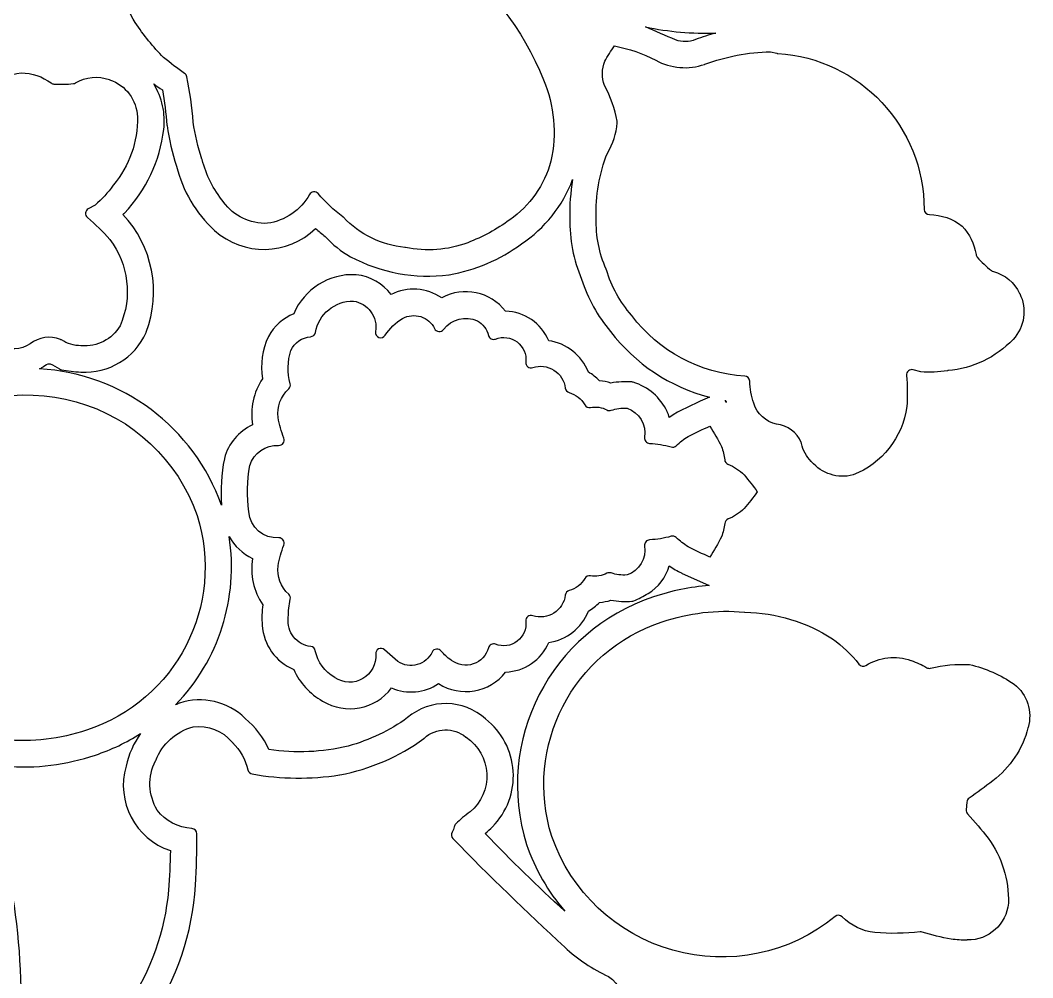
# Model space of a CAD drawing. Header units: millimetres. Extents: x -1956 to 3160, y -604 to 586.
# Drawn here: x 2961.9 to 3153.6, y -500.8 to -319.4 of the extents above; entities that cross this region are included whole.
import ezdxf

# ---------------------------------------------------------------- set-up
doc = ezdxf.new("R2010")
doc.units = ezdxf.units.MM
doc.header["$MEASUREMENT"] = 0
doc.layers.add('layer 2', color=7, linetype='Continuous')

msp = doc.modelspace()

# ---------------------------------------------------------------- linework, layer by layer
at = {"layer": 'layer 2', "color": 18, "lineweight": 30}
for points, knots in [([(3046.5769, -361.5904), (3049.4048, -360.5027), (3052.0779, -359.0508), (3054.5295, -357.2705), (3054.5336, -357.2676), (3054.5376, -357.2647), (3054.5417, -357.2618), (3058.3537, -354.5795), (3061.1109, -350.6557), (3062.3407, -346.1598), (3063.472, -340.996), (3062.9911, -335.6123), (3060.9607, -330.7315), (3060.9607, -330.7315), (3060.9595, -330.7285), (3060.9595, -330.7285), (3060.9595, -330.7285), (3060.9582, -330.7255), (3060.9582, -330.7255), (3057.0241, -321.0939), (3050.5526, -312.7147), (3042.2262, -306.4764), (3038.6514, -303.8672), (3034.8584, -301.5723), (3030.8884, -299.6165), (3030.5149, -299.4326), (3030.2945, -299.036), (3030.3351, -298.6217), (3030.4757, -297.1884), (3030.1437, -295.7493), (3029.3889, -294.5227), (3027.7061, -292.2127), (3025.6967, -290.1603), (3023.4227, -288.4291), (3023.3902, -288.4044), (3023.3592, -288.3776), (3023.3299, -288.3491), (3021.6487, -286.708), (3019.4832, -285.6549), (3017.1541, -285.3467), (3015.1527, -285.4161), (3013.1913, -285.9205), (3011.4048, -286.8253), (3005.827, -289.71), (3000.5945, -293.2155), (2995.8051, -297.2768), (2995.7859, -297.2931), (2995.7661, -297.3087), (2995.7457, -297.3235), (2991.339, -300.521), (2987.3656, -304.2744), (2983.9227, -308.4921), (2981.3998, -311.8395), (2981.2764, -316.4141), (2983.6206, -319.8889), (2983.6228, -319.8923), (2983.6251, -319.8956), (2983.6273, -319.899), (2985.1911, -322.2803), (2986.9939, -324.4951), (2989.0083, -326.5095), (2990.2872, -327.5697), (2991.6135, -328.571), (2992.9834, -329.5106), (2993.1984, -329.6581), (2993.3474, -329.8839), (2993.3984, -330.1396), (2993.966, -332.9834), (2994.3708, -335.8576), (2994.611, -338.7476), (2994.9608, -341.1319), (2995.5146, -343.4813), (2996.2664, -345.7709), (2996.273, -345.7909), (2996.279, -345.8112), (2996.2843, -345.8316), (2997.0448, -348.7618), (2998.4234, -351.4941), (3000.3286, -353.8466), (3000.3402, -353.8609), (3000.3514, -353.8756), (3000.3622, -353.8906), (3002.2773, -356.5421), (3005.3932, -358.0538), (3008.661, -357.9137), (3012.0238, -357.4421), (3014.9697, -355.4253), (3016.6234, -352.4595), (3016.7815, -352.1752), (3017.0681, -351.9856), (3017.3917, -351.9515), (3017.7152, -351.9173), (3018.0368, -352.0447), (3018.2508, -352.2898), (3019.6581, -353.9053), (3021.2256, -355.3734), (3022.9299, -356.6717), (3022.9722, -356.7039), (3023.0118, -356.7394), (3023.0484, -356.7779), (3026.1255, -360.0117), (3030.2576, -362.0337), (3034.6994, -362.4771), (3034.7346, -362.4806), (3034.7696, -362.4859), (3034.8042, -362.4932), (3038.7355, -363.3131), (3042.8167, -363.0005), (3046.5769, -361.5904)], [0, 0, 0, 0, 0.02777778, 0.02777778, 0.02777778, 0.05555556, 0.05555556, 0.05555556, 0.08333333, 0.08333333, 0.08333333, 0.11111111, 0.11111111, 0.11111111, 0.13888889, 0.13888889, 0.13888889, 0.16666667, 0.16666667, 0.16666667, 0.19444444, 0.19444444, 0.19444444, 0.22222222, 0.22222222, 0.22222222, 0.25, 0.25, 0.25, 0.27777778, 0.27777778, 0.27777778, 0.30555556, 0.30555556, 0.30555556, 0.33333333, 0.33333333, 0.33333333, 0.36111111, 0.36111111, 0.36111111, 0.38888889, 0.38888889, 0.38888889, 0.41666667, 0.41666667, 0.41666667, 0.44444444, 0.44444444, 0.44444444, 0.47222222, 0.47222222, 0.47222222, 0.5, 0.5, 0.5, 0.52777778, 0.52777778, 0.52777778, 0.55555556, 0.55555556, 0.55555556, 0.58333333, 0.58333333, 0.58333333, 0.61111111, 0.61111111, 0.61111111, 0.63888889, 0.63888889, 0.63888889, 0.66666667, 0.66666667, 0.66666667, 0.69444444, 0.69444444, 0.69444444, 0.72222222, 0.72222222, 0.72222222, 0.75, 0.75, 0.75, 0.77777778, 0.77777778, 0.77777778, 0.80555556, 0.80555556, 0.80555556, 0.83333333, 0.83333333, 0.83333333, 0.86111111, 0.86111111, 0.86111111, 0.88888889, 0.88888889, 0.88888889, 0.91666667, 0.91666667, 0.91666667, 0.94444444, 0.94444444, 0.94444444, 0.97222222, 0.97222222, 0.97222222, 1, 1, 1, 1]), ([(2914.0871, -331.045), (2914.0871, -331.045), (2913.0252, -331.7031), (2913.0252, -331.7031), (2910.0845, -334.7743), (2907.678, -338.3139), (2905.904, -342.1782), (2905.9012, -342.1843), (2905.8984, -342.1903), (2905.8955, -342.1963), (2904.4919, -345.1002), (2901.9226, -347.2755), (2898.8277, -348.1831), (2896.1679, -349.0076), (2893.6499, -350.2319), (2891.3588, -351.8147), (2891.5517, -352.9478), (2891.8008, -354.0705), (2892.105, -355.1789), (2892.751, -356.6127), (2893.8886, -357.7668), (2895.3132, -358.4328), (2897.6281, -359.1252), (2899.8205, -360.1773), (2901.809, -361.5499), (2901.8813, -361.5998), (2901.9467, -361.6591), (2902.0035, -361.7261), (2903.3209, -363.2791), (2904.2624, -365.116), (2904.7545, -367.0922), (2906.436, -370.9543), (2908.8937, -374.4277), (2911.9769, -377.2978), (2911.9936, -377.3134), (2912.0097, -377.3295), (2912.0253, -377.3461), (2914.2885, -379.762), (2917.0659, -381.6361), (2920.1535, -382.83), (2920.1914, -382.8447), (2920.2283, -382.8616), (2920.2642, -382.8808), (2923.185, -384.4418), (2926.4013, -385.3684), (2929.705, -385.5999), (2929.7281, -385.6015), (2929.7512, -385.6039), (2929.7742, -385.6072), (2938.178, -386.7866), (2946.6701, -384.2235), (2953.014, -378.5871), (2953.3972, -378.2463), (2953.9769, -378.2516), (2954.3547, -378.5984), (2955.4021, -379.5608), (2956.5779, -380.3728), (2957.8489, -381.0114), (2957.8542, -381.014), (2957.8595, -381.0168), (2957.8648, -381.0196), (2959.7239, -381.9953), (2961.9624, -381.8954), (2963.7258, -380.7558), (2965.356, -379.4754), (2967.5448, -379.1554), (2969.4742, -379.9134), (2969.5395, -379.939), (2969.6018, -379.9715), (2969.6603, -380.0102), (2970.7524, -380.7328), (2972.0352, -381.1117), (2973.3446, -381.0977), (2973.3768, -381.0974), (2973.409, -381.0986), (2973.4411, -381.1013), (2976.4051, -381.356), (2979.2503, -379.8905), (2980.7608, -377.3276), (2983.1207, -371.9223), (2982.3726, -365.6685), (2978.7988, -360.9766), (2977.5127, -359.4743), (2976.1007, -358.085), (2974.578, -356.8232), (2974.3225, -356.6121), (2974.1883, -356.2881), (2974.2198, -355.9582), (2974.2512, -355.6283), (2974.4466, -355.3342), (2974.7374, -355.1752), (2974.7374, -355.1752), (2976.0215, -354.4752), (2976.0215, -354.4752), (2977.3083, -353.3633), (2978.4575, -352.102), (2979.4451, -350.7174), (2979.4606, -350.6957), (2979.477, -350.6746), (2979.4942, -350.6541), (2982.5262, -347.0515), (2984.1419, -342.471), (2984.0389, -337.7634), (2983.925, -334.5404), (2981.8244, -331.7293), (2978.7643, -330.7114), (2978.7561, -330.7087), (2978.748, -330.7059), (2978.74, -330.703), (2976.6137, -329.9342), (2974.2567, -330.1571), (2972.3132, -331.3124), (2972.1909, -331.385), (2972.0544, -331.4308), (2971.913, -331.4465), (2970.6928, -331.5825), (2969.4627, -331.6102), (2968.2375, -331.5293), (2968.0448, -331.5166), (2967.8597, -331.4483), (2967.7049, -331.3327), (2966.0655, -330.1082), (2964.0825, -329.4327), (2962.0364, -329.4027), (2959.8032, -329.6592), (2957.7214, -330.6557), (2956.1217, -332.2351), (2955.7312, -332.6211), (2955.1015, -332.6188), (2954.7126, -332.231), (2943.6505, -321.1981), (2925.9487, -320.6237), (2914.2207, -330.946), (2914.179, -330.9827), (2914.1343, -331.0158), (2914.0871, -331.045)], [0, 0, 0, 0, 0.02222222, 0.02222222, 0.02222222, 0.04444444, 0.04444444, 0.04444444, 0.06666667, 0.06666667, 0.06666667, 0.08888889, 0.08888889, 0.08888889, 0.11111111, 0.11111111, 0.11111111, 0.13333333, 0.13333333, 0.13333333, 0.15555556, 0.15555556, 0.15555556, 0.17777778, 0.17777778, 0.17777778, 0.2, 0.2, 0.2, 0.22222222, 0.22222222, 0.22222222, 0.24444444, 0.24444444, 0.24444444, 0.26666667, 0.26666667, 0.26666667, 0.28888889, 0.28888889, 0.28888889, 0.31111111, 0.31111111, 0.31111111, 0.33333333, 0.33333333, 0.33333333, 0.35555556, 0.35555556, 0.35555556, 0.37777778, 0.37777778, 0.37777778, 0.4, 0.4, 0.4, 0.42222222, 0.42222222, 0.42222222, 0.44444444, 0.44444444, 0.44444444, 0.46666667, 0.46666667, 0.46666667, 0.48888889, 0.48888889, 0.48888889, 0.51111111, 0.51111111, 0.51111111, 0.53333333, 0.53333333, 0.53333333, 0.55555556, 0.55555556, 0.55555556, 0.57777778, 0.57777778, 0.57777778, 0.6, 0.6, 0.6, 0.62222222, 0.62222222, 0.62222222, 0.64444444, 0.64444444, 0.64444444, 0.66666667, 0.66666667, 0.66666667, 0.68888889, 0.68888889, 0.68888889, 0.71111111, 0.71111111, 0.71111111, 0.73333333, 0.73333333, 0.73333333, 0.75555556, 0.75555556, 0.75555556, 0.77777778, 0.77777778, 0.77777778, 0.8, 0.8, 0.8, 0.82222222, 0.82222222, 0.82222222, 0.84444444, 0.84444444, 0.84444444, 0.86666667, 0.86666667, 0.86666667, 0.88888889, 0.88888889, 0.88888889, 0.91111111, 0.91111111, 0.91111111, 0.93333333, 0.93333333, 0.93333333, 0.95555556, 0.95555556, 0.95555556, 0.97777778, 0.97777778, 0.97777778, 1, 1, 1, 1]), ([(3080.2652, -320.714), (3082.1506, -321.5616), (3084.0487, -322.3805), (3085.9589, -323.1706), (3087.1706, -323.6241), (3088.5079, -323.6047), (3089.7056, -323.1155), (3089.7161, -323.1113), (3089.7266, -323.1072), (3089.7372, -323.1032), (3090.9885, -322.6412), (3092.2604, -322.2368), (3093.5488, -321.8915), (3089.0905, -322.0192), (3084.6316, -321.6239), (3080.2652, -320.714)], [0, 0, 0, 0, 0.2, 0.2, 0.2, 0.4, 0.4, 0.4, 0.6, 0.6, 0.6, 0.8, 0.8, 0.8, 1, 1, 1, 1]), ([(3105.1278, -325.7077), (3105.1278, -325.7077), (3103.9116, -325.4221), (3103.9116, -325.4221), (3099.6606, -325.5143), (3095.456, -326.3156), (3091.4691, -327.7937), (3091.4629, -327.796), (3091.4566, -327.7982), (3091.4503, -327.8004), (3088.4045, -328.8613), (3085.0495, -328.5828), (3082.2193, -327.0361), (3079.7555, -325.7384), (3077.1093, -324.8235), (3074.3701, -324.3227), (3073.7053, -325.2603), (3073.0875, -326.2303), (3072.5189, -327.2292), (3071.9619, -328.6998), (3071.9502, -330.3204), (3072.4866, -331.7986), (3073.6339, -333.9251), (3074.4401, -336.2193), (3074.8756, -338.5959), (3074.8915, -338.6823), (3074.8958, -338.7705), (3074.8886, -338.858), (3074.722, -340.8877), (3074.0889, -342.8524), (3073.0395, -344.5977), (3071.4975, -348.5176), (3070.7794, -352.7115), (3070.93, -356.9212), (3070.9308, -356.944), (3070.9308, -356.9668), (3070.9301, -356.9895), (3070.8221, -360.2982), (3071.4608, -363.5873), (3072.7999, -366.6147), (3072.8163, -366.6519), (3072.8304, -366.69), (3072.8422, -366.7289), (3073.8038, -369.8981), (3075.4228, -372.8275), (3077.5952, -375.3273), (3077.6104, -375.3448), (3077.625, -375.3628), (3077.639, -375.3814), (3082.7474, -382.1577), (3090.5646, -386.3502), (3099.036, -386.8504), (3099.5479, -386.8804), (3099.9541, -387.2941), (3099.976, -387.8064), (3100.0361, -389.2276), (3100.2933, -390.6331), (3100.7405, -391.9834), (3100.7424, -391.9891), (3100.7442, -391.9948), (3100.746, -392.0005), (3101.3706, -394.0051), (3103.0241, -395.5172), (3105.0768, -395.9583), (3107.1349, -396.2057), (3108.9089, -397.5272), (3109.7373, -399.4274), (3109.7653, -399.4917), (3109.7864, -399.5587), (3109.8004, -399.6274), (3110.0616, -400.9106), (3110.7008, -402.0856), (3111.6366, -403.0016), (3111.6596, -403.0241), (3111.6815, -403.0478), (3111.7022, -403.0724), (3113.618, -405.3484), (3116.6661, -406.324), (3119.5465, -405.5798), (3125.0373, -403.4264), (3128.9304, -398.4753), (3129.7211, -392.6305), (3129.8739, -390.6589), (3129.8579, -388.678), (3129.6734, -386.7091), (3129.642, -386.3792), (3129.7762, -386.0552), (3130.0317, -385.8442), (3130.2873, -385.6331), (3130.6334, -385.5633), (3130.9514, -385.6565), (3130.9514, -385.6565), (3132.3544, -386.0695), (3132.3544, -386.0695), (3134.0505, -386.1932), (3135.7551, -386.1139), (3137.4324, -385.8332), (3137.4588, -385.8288), (3137.4853, -385.8255), (3137.5119, -385.8232), (3142.2033, -385.4197), (3146.5846, -383.3233), (3149.8406, -379.9216), (3152.039, -377.5621), (3152.5414, -374.089), (3151.0973, -371.2054), (3151.0935, -371.1978), (3151.0898, -371.1901), (3151.0861, -371.1823), (3150.1263, -369.1351), (3148.302, -367.6261), (3146.1108, -367.0687), (3145.9729, -367.0336), (3145.8441, -366.9695), (3145.733, -366.8807), (3144.774, -366.114), (3143.8846, -365.2637), (3143.0755, -364.3402), (3142.9482, -364.1949), (3142.8656, -364.0158), (3142.8379, -363.8246), (3142.5445, -361.7994), (3141.6199, -359.9196), (3140.1944, -358.4516), (3138.4339, -357.0539), (3136.2572, -356.2865), (3134.0093, -356.2721), (3133.4602, -356.2689), (3133.0165, -355.822), (3133.0157, -355.2729), (3132.9951, -339.6493), (3120.8842, -326.7261), (3105.2922, -325.7321), (3105.2369, -325.7285), (3105.1819, -325.7204), (3105.1278, -325.7077)], [0, 0, 0, 0, 0.02222222, 0.02222222, 0.02222222, 0.04444444, 0.04444444, 0.04444444, 0.06666667, 0.06666667, 0.06666667, 0.08888889, 0.08888889, 0.08888889, 0.11111111, 0.11111111, 0.11111111, 0.13333333, 0.13333333, 0.13333333, 0.15555556, 0.15555556, 0.15555556, 0.17777778, 0.17777778, 0.17777778, 0.2, 0.2, 0.2, 0.22222222, 0.22222222, 0.22222222, 0.24444444, 0.24444444, 0.24444444, 0.26666667, 0.26666667, 0.26666667, 0.28888889, 0.28888889, 0.28888889, 0.31111111, 0.31111111, 0.31111111, 0.33333333, 0.33333333, 0.33333333, 0.35555556, 0.35555556, 0.35555556, 0.37777778, 0.37777778, 0.37777778, 0.4, 0.4, 0.4, 0.42222222, 0.42222222, 0.42222222, 0.44444444, 0.44444444, 0.44444444, 0.46666667, 0.46666667, 0.46666667, 0.48888889, 0.48888889, 0.48888889, 0.51111111, 0.51111111, 0.51111111, 0.53333333, 0.53333333, 0.53333333, 0.55555556, 0.55555556, 0.55555556, 0.57777778, 0.57777778, 0.57777778, 0.6, 0.6, 0.6, 0.62222222, 0.62222222, 0.62222222, 0.64444444, 0.64444444, 0.64444444, 0.66666667, 0.66666667, 0.66666667, 0.68888889, 0.68888889, 0.68888889, 0.71111111, 0.71111111, 0.71111111, 0.73333333, 0.73333333, 0.73333333, 0.75555556, 0.75555556, 0.75555556, 0.77777778, 0.77777778, 0.77777778, 0.8, 0.8, 0.8, 0.82222222, 0.82222222, 0.82222222, 0.84444444, 0.84444444, 0.84444444, 0.86666667, 0.86666667, 0.86666667, 0.88888889, 0.88888889, 0.88888889, 0.91111111, 0.91111111, 0.91111111, 0.93333333, 0.93333333, 0.93333333, 0.95555556, 0.95555556, 0.95555556, 0.97777778, 0.97777778, 0.97777778, 1, 1, 1, 1]), ([(2987.1276, -331.4808), (2988.7329, -334.0598), (2989.4021, -337.1146), (2989.0233, -340.1287), (2988.3286, -346.0758), (2985.7163, -351.6385), (2981.5852, -355.9726), (2981.5646, -355.9942), (2981.5431, -356.0148), (2981.5207, -356.0345), (2981.4445, -356.1013), (2981.3708, -356.1708), (2981.2997, -356.2429), (2986.9052, -362.2264), (2988.6125, -370.8886), (2985.7063, -378.5553), (2985.6996, -378.5728), (2985.6925, -378.5902), (2985.6848, -378.6073), (2983.5362, -383.4371), (2978.6048, -386.4227), (2973.3287, -386.0957), (2972.0941, -386.0343), (2970.8652, -385.8852), (2969.6516, -385.6498), (2969.5178, -385.6238), (2969.3907, -385.5707), (2969.2781, -385.4939), (2968.7157, -385.1097), (2968.117, -384.7818), (2967.4906, -384.5146), (2967.0322, -384.5328), (2966.5957, -384.714), (2966.2594, -385.0259), (2966.2081, -385.0735), (2966.1519, -385.1156), (2966.0918, -385.1514), (2965.8981, -385.267), (2965.7008, -385.3764), (2965.5002, -385.4797), (2981.1359, -386.3785), (2994.7203, -396.5741), (2999.9718, -411.329), (2999.7485, -408.3755), (2999.9272, -405.4046), (3000.5026, -402.4991), (3000.5069, -402.4772), (3000.512, -402.4554), (3000.5178, -402.4338), (3001.2701, -399.6334), (3003.2184, -397.3043), (3005.841, -396.0672), (3005.3318, -393.0255), (3006.0118, -389.9024), (3007.7381, -387.3468), (3007.2734, -384.6389), (3007.6601, -381.8519), (3008.8437, -379.3724), (3008.851, -379.357), (3008.8588, -379.3418), (3008.8669, -379.3268), (3009.9149, -377.3925), (3011.6064, -375.8839), (3013.6471, -375.062), (3015.6068, -370.3511), (3020.3274, -367.3844), (3025.4225, -367.654), (3025.4417, -367.655), (3025.4609, -367.6566), (3025.4801, -367.6587), (3028.1002, -367.9502), (3030.4868, -369.3075), (3032.0781, -371.4093), (3035.1485, -369.8593), (3038.8218, -370.1014), (3041.6644, -372.0377), (3045.7628, -369.7728), (3050.9069, -370.8542), (3053.7547, -374.5713), (3057.3338, -374.6556), (3060.5306, -376.841), (3061.9128, -380.1436), (3065.3028, -380.6391), (3068.1709, -382.9127), (3069.4305, -386.0989), (3070.2078, -386.544), (3070.9181, -387.0974), (3071.5397, -387.7423), (3072.2735, -387.8031), (3072.998, -387.948), (3073.6988, -388.1741), (3075.0149, -387.943), (3076.3543, -387.8703), (3077.6877, -387.9576), (3077.7667, -387.9628), (3077.8449, -387.9774), (3077.9205, -388.001), (3080.7444, -388.883), (3083.074, -390.9044), (3084.347, -393.575), (3084.3535, -393.5887), (3084.3598, -393.6026), (3084.3657, -393.6167), (3084.5138, -393.9681), (3084.6404, -394.3282), (3084.7448, -394.695), (3084.7448, -394.695), (3085.4085, -394.2279), (3085.4085, -394.2279), (3085.438, -394.2071), (3085.4687, -394.188), (3085.5003, -394.1705), (3087.7226, -392.9422), (3090.0108, -391.8364), (3092.354, -390.8582), (3084.892, -388.9237), (3078.2966, -384.5263), (3073.6388, -378.3838), (3071.1694, -375.4926), (3069.304, -372.1344), (3068.1538, -368.5103), (3066.5904, -364.8564), (3065.8315, -360.9072), (3065.9287, -356.934), (3065.8541, -354.4912), (3066.0299, -352.0467), (3066.4533, -349.6397), (3064.5782, -354.6098), (3061.1853, -358.8664), (3056.7597, -361.8044), (3052.7049, -364.7873), (3048.0134, -366.7936), (3043.0557, -367.6658), (3043.0389, -367.6688), (3043.022, -367.6713), (3043.0051, -367.6734), (3036.6018, -368.4649), (3030.1065, -367.2701), (3024.4029, -364.254), (3024.393, -364.2488), (3024.3832, -364.2434), (3024.3735, -364.2378), (3022.5962, -363.2202), (3020.9865, -361.9334), (3019.6024, -360.4239), (3018.9747, -359.9405), (3018.3649, -359.4342), (3017.7742, -358.9062), (3012.4866, -364.0244), (3004.1326, -364.1809), (2998.6447, -359.2779), (2998.6399, -359.2736), (2998.6351, -359.2692), (2998.6304, -359.2648), (2995.1031, -355.9848), (2992.6048, -351.7474), (2991.4409, -347.0734), (2990.6232, -344.5706), (2990.0238, -342.0013), (2989.6494, -339.395), (2989.6467, -339.376), (2989.6445, -339.3569), (2989.6428, -339.3378), (2989.4514, -337.0907), (2989.1593, -334.8536), (2988.7674, -332.6327), (2988.2018, -332.2765), (2987.6545, -331.892), (2987.1276, -331.4808)], [0, 0, 0, 0, 0.01785714, 0.01785714, 0.01785714, 0.03571429, 0.03571429, 0.03571429, 0.05357143, 0.05357143, 0.05357143, 0.07142857, 0.07142857, 0.07142857, 0.08928571, 0.08928571, 0.08928571, 0.10714286, 0.10714286, 0.10714286, 0.125, 0.125, 0.125, 0.14285714, 0.14285714, 0.14285714, 0.16071429, 0.16071429, 0.16071429, 0.17857143, 0.17857143, 0.17857143, 0.19642857, 0.19642857, 0.19642857, 0.21428571, 0.21428571, 0.21428571, 0.23214286, 0.23214286, 0.23214286, 0.25, 0.25, 0.25, 0.26785714, 0.26785714, 0.26785714, 0.28571429, 0.28571429, 0.28571429, 0.30357143, 0.30357143, 0.30357143, 0.32142857, 0.32142857, 0.32142857, 0.33928571, 0.33928571, 0.33928571, 0.35714286, 0.35714286, 0.35714286, 0.375, 0.375, 0.375, 0.39285714, 0.39285714, 0.39285714, 0.41071429, 0.41071429, 0.41071429, 0.42857143, 0.42857143, 0.42857143, 0.44642857, 0.44642857, 0.44642857, 0.46428571, 0.46428571, 0.46428571, 0.48214286, 0.48214286, 0.48214286, 0.5, 0.5, 0.5, 0.51785714, 0.51785714, 0.51785714, 0.53571429, 0.53571429, 0.53571429, 0.55357143, 0.55357143, 0.55357143, 0.57142857, 0.57142857, 0.57142857, 0.58928571, 0.58928571, 0.58928571, 0.60714286, 0.60714286, 0.60714286, 0.625, 0.625, 0.625, 0.64285714, 0.64285714, 0.64285714, 0.66071429, 0.66071429, 0.66071429, 0.67857143, 0.67857143, 0.67857143, 0.69642857, 0.69642857, 0.69642857, 0.71428571, 0.71428571, 0.71428571, 0.73214286, 0.73214286, 0.73214286, 0.75, 0.75, 0.75, 0.76785714, 0.76785714, 0.76785714, 0.78571429, 0.78571429, 0.78571429, 0.80357143, 0.80357143, 0.80357143, 0.82142857, 0.82142857, 0.82142857, 0.83928571, 0.83928571, 0.83928571, 0.85714286, 0.85714286, 0.85714286, 0.875, 0.875, 0.875, 0.89285714, 0.89285714, 0.89285714, 0.91071429, 0.91071429, 0.91071429, 0.92857143, 0.92857143, 0.92857143, 0.94642857, 0.94642857, 0.94642857, 0.96428571, 0.96428571, 0.96428571, 0.98214286, 0.98214286, 0.98214286, 1, 1, 1, 1]), ([(3011.7756, -418.8661), (3011.2649, -420.1256), (3010.9008, -421.4393), (3010.6905, -422.782), (3010.4477, -424.7982), (3011.1911, -426.8063), (3012.6896, -428.177), (3012.9531, -428.418), (3013.068, -428.7818), (3012.9909, -429.1305), (3012.7432, -430.2514), (3012.6179, -431.3956), (3012.6174, -432.5435), (3012.6174, -432.5861), (3012.6146, -432.6286), (3012.6092, -432.6709), (3012.4444, -433.9548), (3012.8025, -435.2511), (3013.6028, -436.2685), (3014.4032, -437.2859), (3015.5725, -437.9384), (3016.8591, -438.0806), (3017.2897, -438.1284), (3017.6407, -438.4487), (3017.7281, -438.873), (3018.1692, -441.0163), (3019.5082, -442.8657), (3021.4074, -443.9525), (3021.4283, -443.9645), (3021.4487, -443.9772), (3021.4687, -443.9906), (3023.0466, -445.0458), (3025.0887, -445.1068), (3026.7268, -444.1476), (3028.3649, -443.1884), (3029.313, -441.4041), (3029.1649, -439.5117), (3029.1327, -439.1065), (3029.3493, -438.7222), (3029.7126, -438.5401), (3030.076, -438.3579), (3030.5193, -438.4192), (3030.8247, -438.6874), (3030.8247, -438.6874), (3033.3681, -440.938), (3033.3681, -440.938), (3034.4513, -441.6458), (3035.7877, -441.8507), (3037.0332, -441.5), (3038.2787, -441.1492), (3039.3086, -440.2837), (3039.8632, -439.1146), (3040.0111, -438.8023), (3040.3099, -438.5885), (3040.6533, -438.5495), (3040.9967, -438.5105), (3041.3379, -438.6543), (3041.5521, -438.9255), (3042.0835, -439.6006), (3042.7191, -440.1862), (3043.4354, -440.6605), (3043.4542, -440.673), (3043.4725, -440.686), (3043.4904, -440.6997), (3044.6761, -441.6029), (3046.2337, -441.8562), (3047.6445, -441.3752), (3049.0552, -440.8942), (3050.1304, -439.7542), (3050.5174, -438.3148), (3050.5913, -438.0403), (3050.7787, -437.8103), (3051.0326, -437.6824), (3051.2864, -437.5544), (3051.5842, -437.5413), (3051.8489, -437.6452), (3053.2227, -438.183), (3054.7774, -437.9661), (3055.9515, -437.0727), (3057.1256, -436.1793), (3057.7507, -434.7529), (3057.5986, -433.2854), (3057.5637, -432.9484), (3057.702, -432.6166), (3057.9661, -432.4042), (3058.2301, -432.1918), (3058.5866, -432.1287), (3058.9084, -432.2349), (3060.2503, -432.6789), (3061.7206, -432.497), (3062.9139, -431.7394), (3064.1071, -430.9819), (3064.8962, -429.7375), (3065.0653, -428.3342), (3065.1143, -427.9296), (3065.4047, -427.5951), (3065.7983, -427.4891), (3067.0601, -427.1496), (3068.1301, -426.3144), (3068.7651, -425.1724), (3068.9758, -424.7932), (3069.4076, -424.5934), (3069.8331, -424.6774), (3070.8936, -424.8872), (3071.9935, -424.7209), (3072.9444, -424.2067), (3073.1866, -424.0757), (3073.4723, -424.0504), (3073.7337, -424.1368), (3074.7044, -424.4575), (3075.7269, -424.5901), (3076.7472, -424.5276), (3079.0475, -423.7378), (3080.4547, -421.4207), (3080.0899, -419.0162), (3080.0474, -418.7368), (3080.1252, -418.4524), (3080.304, -418.2336), (3080.4829, -418.0148), (3080.7476, -417.8818), (3081.0298, -417.8678), (3082.41, -417.8004), (3083.7777, -417.5751), (3085.1065, -417.1962), (3085.4517, -417.0977), (3085.8234, -417.1922), (3086.08, -417.4431), (3086.7539, -418.1023), (3087.5033, -418.6792), (3088.313, -419.1619), (3089.6583, -419.8748), (3091.0334, -420.5299), (3092.4347, -421.1254), (3093.2314, -419.8817), (3093.9625, -418.5975), (3094.6254, -417.2777), (3094.9577, -416.4783), (3095.1644, -415.6325), (3095.2383, -414.7699), (3095.2709, -414.388), (3095.5194, -414.0582), (3095.8774, -413.9212), (3097.0202, -413.4841), (3098.0575, -412.8113), (3098.9224, -411.946), (3099.8133, -410.9325), (3100.6478, -409.8711), (3101.4224, -408.7663), (3100.6446, -407.6605), (3099.8098, -406.5962), (3098.9213, -405.5773), (3098.0565, -404.695), (3097.0162, -404.0046), (3095.8672, -403.5506), (3095.5143, -403.4113), (3095.2706, -403.0836), (3095.2383, -402.7055), (3095.1648, -401.8423), (3094.9581, -400.996), (3094.6254, -400.1962), (3093.9626, -398.8764), (3093.2314, -397.5921), (3092.4347, -396.3484), (3091.0334, -396.944), (3089.6583, -397.599), (3088.313, -398.3119), (3087.5033, -398.7946), (3086.7538, -399.3715), (3086.08, -400.0307), (3085.8235, -400.2818), (3085.4517, -400.3759), (3085.1065, -400.2776), (3083.7776, -399.8987), (3082.41, -399.6734), (3081.0298, -399.606), (3080.7475, -399.5925), (3080.4842, -399.46), (3080.305, -399.2414), (3080.1258, -399.0229), (3080.0478, -398.7371), (3080.0899, -398.4576), (3080.4526, -396.0528), (3079.0482, -393.734), (3076.7472, -392.9462), (3075.7269, -392.8837), (3074.7044, -393.0163), (3073.7337, -393.337), (3073.4723, -393.4234), (3073.1866, -393.3981), (3072.9444, -393.2672), (3071.9934, -392.753), (3070.8936, -392.5865), (3069.8331, -392.7964), (3069.4076, -392.8807), (3068.976, -392.6804), (3068.7651, -392.3015), (3068.1298, -391.1595), (3067.0602, -390.3239), (3065.7983, -389.9847), (3065.4047, -389.8789), (3065.1146, -389.5442), (3065.0653, -389.1396), (3064.8935, -387.7367), (3064.101, -386.4849), (3062.9064, -385.7296), (3061.7117, -384.9743), (3060.2495, -384.7924), (3058.9084, -385.2389), (3058.587, -385.3461), (3058.2331, -385.2831), (3057.9684, -385.0715), (3057.7038, -384.8599), (3057.5647, -384.5255), (3057.5986, -384.1884), (3057.7457, -382.7204), (3057.1172, -381.2818), (3055.9401, -380.3924), (3054.7629, -379.5031), (3053.2207, -379.2862), (3051.8488, -379.8288), (3051.5815, -379.9342), (3051.2818, -379.9195), (3051.0261, -379.7883), (3050.7704, -379.6572), (3050.5832, -379.4208), (3050.5128, -379.1422), (3050.2216, -377.9851), (3049.4729, -376.9968), (3048.4375, -376.4038), (3046.1781, -375.3683), (3043.5053, -376.0373), (3042.004, -378.0181), (3041.7948, -378.2948), (3041.457, -378.4432), (3041.1116, -378.4101), (3040.7662, -378.3769), (3040.4614, -378.1639), (3040.3087, -377.8524), (3039.7789, -376.7691), (3038.8267, -375.9516), (3037.6756, -375.5922), (3036.5246, -375.2327), (3035.2818, -375.3599), (3034.2297, -375.9492), (3032.9184, -376.7535), (3031.8015, -377.8374), (3030.9586, -379.1243), (3030.7063, -379.5219), (3030.2103, -379.6888), (3029.7689, -379.5246), (3029.3276, -379.3603), (3029.0661, -378.8809), (3029.1352, -378.4151), (3029.3504, -377.092), (3029.0293, -375.7377), (3028.2428, -374.6523), (3027.4563, -373.5668), (3026.2758, -372.8407), (3024.9515, -372.6331), (3021.4173, -372.5989), (3018.3718, -375.1048), (3017.732, -378.5808), (3017.6501, -379.0256), (3017.279, -379.36), (3016.8281, -379.3961), (3015.21, -379.5255), (3013.7883, -380.5158), (3013.1078, -381.9895), (3012.4547, -384.0345), (3012.4097, -386.2241), (3012.9788, -388.2941), (3013.0783, -388.656), (3012.9664, -389.0434), (3012.6896, -389.2969), (3011.1916, -390.668), (3010.447, -392.6757), (3010.6905, -394.6918), (3010.9009, -396.0345), (3011.2649, -397.3483), (3011.7756, -398.6077), (3011.9051, -398.9257), (3011.8623, -399.2879), (3011.6622, -399.5668), (3011.4621, -399.8458), (3011.1296, -400.0023), (3010.7869, -399.9816), (3008.2988, -399.8281), (3006.0356, -401.4091), (3005.3281, -403.7994), (3004.831, -406.6909), (3004.7612, -409.639), (3005.1214, -412.5507), (3005.123, -412.5637), (3005.1243, -412.5768), (3005.1254, -412.5898), (3005.3706, -415.4924), (3007.8813, -417.669), (3010.7888, -417.4921), (3011.1311, -417.471), (3011.4604, -417.6269), (3011.6609, -417.9051), (3011.8614, -418.1834), (3011.904, -418.548), (3011.7756, -418.8661)], [0, 0, 0, 0, 0.00990099, 0.00990099, 0.00990099, 0.01980198, 0.01980198, 0.01980198, 0.02970297, 0.02970297, 0.02970297, 0.03960396, 0.03960396, 0.03960396, 0.04950495, 0.04950495, 0.04950495, 0.05940594, 0.05940594, 0.05940594, 0.06930693, 0.06930693, 0.06930693, 0.07920792, 0.07920792, 0.07920792, 0.08910891, 0.08910891, 0.08910891, 0.0990099, 0.0990099, 0.0990099, 0.10891089, 0.10891089, 0.10891089, 0.11881188, 0.11881188, 0.11881188, 0.12871287, 0.12871287, 0.12871287, 0.13861386, 0.13861386, 0.13861386, 0.14851485, 0.14851485, 0.14851485, 0.15841584, 0.15841584, 0.15841584, 0.16831683, 0.16831683, 0.16831683, 0.17821782, 0.17821782, 0.17821782, 0.18811881, 0.18811881, 0.18811881, 0.1980198, 0.1980198, 0.1980198, 0.20792079, 0.20792079, 0.20792079, 0.21782178, 0.21782178, 0.21782178, 0.22772277, 0.22772277, 0.22772277, 0.23762376, 0.23762376, 0.23762376, 0.24752475, 0.24752475, 0.24752475, 0.25742574, 0.25742574, 0.25742574, 0.26732673, 0.26732673, 0.26732673, 0.27722772, 0.27722772, 0.27722772, 0.28712871, 0.28712871, 0.28712871, 0.2970297, 0.2970297, 0.2970297, 0.30693069, 0.30693069, 0.30693069, 0.31683168, 0.31683168, 0.31683168, 0.32673267, 0.32673267, 0.32673267, 0.33663366, 0.33663366, 0.33663366, 0.34653465, 0.34653465, 0.34653465, 0.35643564, 0.35643564, 0.35643564, 0.36633663, 0.36633663, 0.36633663, 0.37623762, 0.37623762, 0.37623762, 0.38613861, 0.38613861, 0.38613861, 0.3960396, 0.3960396, 0.3960396, 0.40594059, 0.40594059, 0.40594059, 0.41584158, 0.41584158, 0.41584158, 0.42574257, 0.42574257, 0.42574257, 0.43564356, 0.43564356, 0.43564356, 0.44554455, 0.44554455, 0.44554455, 0.45544554, 0.45544554, 0.45544554, 0.46534653, 0.46534653, 0.46534653, 0.47524752, 0.47524752, 0.47524752, 0.48514851, 0.48514851, 0.48514851, 0.4950495, 0.4950495, 0.4950495, 0.5049505, 0.5049505, 0.5049505, 0.51485149, 0.51485149, 0.51485149, 0.52475248, 0.52475248, 0.52475248, 0.53465347, 0.53465347, 0.53465347, 0.54455446, 0.54455446, 0.54455446, 0.55445545, 0.55445545, 0.55445545, 0.56435644, 0.56435644, 0.56435644, 0.57425743, 0.57425743, 0.57425743, 0.58415842, 0.58415842, 0.58415842, 0.59405941, 0.59405941, 0.59405941, 0.6039604, 0.6039604, 0.6039604, 0.61386139, 0.61386139, 0.61386139, 0.62376238, 0.62376238, 0.62376238, 0.63366337, 0.63366337, 0.63366337, 0.64356436, 0.64356436, 0.64356436, 0.65346535, 0.65346535, 0.65346535, 0.66336634, 0.66336634, 0.66336634, 0.67326733, 0.67326733, 0.67326733, 0.68316832, 0.68316832, 0.68316832, 0.69306931, 0.69306931, 0.69306931, 0.7029703, 0.7029703, 0.7029703, 0.71287129, 0.71287129, 0.71287129, 0.72277228, 0.72277228, 0.72277228, 0.73267327, 0.73267327, 0.73267327, 0.74257426, 0.74257426, 0.74257426, 0.75247525, 0.75247525, 0.75247525, 0.76237624, 0.76237624, 0.76237624, 0.77227723, 0.77227723, 0.77227723, 0.78217822, 0.78217822, 0.78217822, 0.79207921, 0.79207921, 0.79207921, 0.8019802, 0.8019802, 0.8019802, 0.81188119, 0.81188119, 0.81188119, 0.82178218, 0.82178218, 0.82178218, 0.83168317, 0.83168317, 0.83168317, 0.84158416, 0.84158416, 0.84158416, 0.85148515, 0.85148515, 0.85148515, 0.86138614, 0.86138614, 0.86138614, 0.87128713, 0.87128713, 0.87128713, 0.88118812, 0.88118812, 0.88118812, 0.89108911, 0.89108911, 0.89108911, 0.9009901, 0.9009901, 0.9009901, 0.91089109, 0.91089109, 0.91089109, 0.92079208, 0.92079208, 0.92079208, 0.93069307, 0.93069307, 0.93069307, 0.94059406, 0.94059406, 0.94059406, 0.95049505, 0.95049505, 0.95049505, 0.96039604, 0.96039604, 0.96039604, 0.97029703, 0.97029703, 0.97029703, 0.98019802, 0.98019802, 0.98019802, 0.99009901, 0.99009901, 0.99009901, 1, 1, 1, 1]), ([(2925.1888, -395.1533), (2923.3991, -394.5741), (2921.5705, -394.1239), (2919.7165, -393.8058), (2918.7256, -393.653), (2917.7223, -393.5978), (2916.7206, -393.6411), (2916.7005, -393.642), (2916.6804, -393.6423), (2916.6602, -393.6419), (2912.6373, -393.5752), (2909.246, -396.6173), (2908.8871, -400.6248), (2908.7754, -405.0454), (2910.1237, -409.377), (2912.726, -412.9521), (2913.9748, -414.5221), (2915.2743, -416.0509), (2916.6226, -417.5363), (2916.808, -417.7404), (2916.9008, -418.0123), (2916.8791, -418.2871), (2916.8791, -418.2871), (2916.7618, -419.7722), (2916.7618, -419.7722), (2916.738, -420.0739), (2916.5787, -420.3486), (2916.3289, -420.5193), (2914.8008, -421.5628), (2913.3065, -422.6545), (2911.8478, -423.7929), (2911.8432, -423.7965), (2911.8386, -423.8), (2911.8339, -423.8035), (2908.5308, -426.2902), (2906.1812, -429.8317), (2905.1757, -433.842), (2905.1723, -433.8554), (2905.1687, -433.8687), (2905.1648, -433.8819), (2904.2744, -436.901), (2905.3189, -440.1546), (2907.803, -442.0877), (2910.3538, -443.8504), (2913.2136, -445.1149), (2916.2341, -445.815), (2918.7144, -445.9492), (2921.2003, -445.7159), (2923.6123, -445.1225), (2923.8618, -445.0611), (2924.1255, -445.0981), (2924.3484, -445.2259), (2925.295, -445.7683), (2926.2915, -446.2185), (2927.3243, -446.5703), (2927.3282, -446.5716), (2927.3321, -446.573), (2927.3361, -446.5744), (2930.1732, -447.5802), (2933.311, -447.2461), (2935.8716, -445.6635), (2936.3036, -445.3962), (2936.8681, -445.4964), (2937.1827, -445.8954), (2938.6162, -447.715), (2940.2996, -449.322), (2942.1839, -450.6692), (2947.1297, -453.894), (2952.885, -455.6508), (2958.7887, -455.736), (2958.8146, -455.7363), (2958.8405, -455.7377), (2958.8664, -455.7401), (2964.1223, -456.2266), (2969.4199, -455.6058), (2974.4206, -453.9163), (2974.4239, -453.9152), (2974.4273, -453.9141), (2974.4306, -453.913), (2991.3764, -448.3756), (3000.7151, -430.2637), (2995.3508, -413.2623), (2991.6914, -402.7655), (2983.1362, -394.7175), (2972.4356, -391.7058), (2961.735, -388.6941), (2950.3061, -391.0426), (2941.7089, -398.0897), (2941.3159, -398.4114), (2940.7433, -398.3864), (2940.3789, -398.0325), (2938.6954, -396.3959), (2936.5299, -395.3469), (2934.202, -395.0414), (2931.3402, -394.8133), (2928.4636, -394.8648), (2925.6118, -395.1953), (2925.4694, -395.2118), (2925.3251, -395.1974), (2925.1888, -395.1533)], [0, 0, 0, 0, 0.03030303, 0.03030303, 0.03030303, 0.06060606, 0.06060606, 0.06060606, 0.09090909, 0.09090909, 0.09090909, 0.12121212, 0.12121212, 0.12121212, 0.15151515, 0.15151515, 0.15151515, 0.18181818, 0.18181818, 0.18181818, 0.21212121, 0.21212121, 0.21212121, 0.24242424, 0.24242424, 0.24242424, 0.27272727, 0.27272727, 0.27272727, 0.3030303, 0.3030303, 0.3030303, 0.33333333, 0.33333333, 0.33333333, 0.36363636, 0.36363636, 0.36363636, 0.39393939, 0.39393939, 0.39393939, 0.42424242, 0.42424242, 0.42424242, 0.45454545, 0.45454545, 0.45454545, 0.48484848, 0.48484848, 0.48484848, 0.51515152, 0.51515152, 0.51515152, 0.54545455, 0.54545455, 0.54545455, 0.57575758, 0.57575758, 0.57575758, 0.60606061, 0.60606061, 0.60606061, 0.63636364, 0.63636364, 0.63636364, 0.66666667, 0.66666667, 0.66666667, 0.6969697, 0.6969697, 0.6969697, 0.72727273, 0.72727273, 0.72727273, 0.75757576, 0.75757576, 0.75757576, 0.78787879, 0.78787879, 0.78787879, 0.81818182, 0.81818182, 0.81818182, 0.84848485, 0.84848485, 0.84848485, 0.87878788, 0.87878788, 0.87878788, 0.90909091, 0.90909091, 0.90909091, 0.93939394, 0.93939394, 0.93939394, 0.96969697, 0.96969697, 0.96969697, 1, 1, 1, 1]), ([(3095.3171, -391.4883), (3095.3171, -391.4883), (3095.5366, -391.8566), (3095.5366, -391.8566), (3095.5089, -391.7416), (3095.4817, -391.6264), (3095.4552, -391.5111), (3095.4091, -391.5036), (3095.3631, -391.496), (3095.3171, -391.4883)], [0, 0, 0, 0, 0.33333333, 0.33333333, 0.33333333, 0.66666667, 0.66666667, 0.66666667, 1, 1, 1, 1]), ([(3092.3025, -426.5287), (3092.3025, -426.5287), (3087.0829, -424.1501), (3087.0829, -424.1501), (3087.0829, -424.1501), (3087.081, -424.1492), (3087.081, -424.1492), (3087.081, -424.1492), (3087.0791, -424.1483), (3087.0791, -424.1483), (3086.2605, -423.7711), (3085.477, -423.3217), (3084.7382, -422.8056), (3084.1078, -424.989), (3082.6843, -426.8597), (3080.7487, -428.0504), (3080.7411, -428.0551), (3080.7334, -428.0597), (3080.7257, -428.0641), (3079.8513, -428.5702), (3078.9495, -429.0275), (3078.0245, -429.4339), (3077.9179, -429.4807), (3077.8039, -429.5086), (3077.6877, -429.5162), (3076.3543, -429.6035), (3075.0149, -429.5308), (3073.6988, -429.2997), (3072.998, -429.5258), (3072.2735, -429.6707), (3071.5397, -429.7315), (3070.9181, -430.3764), (3070.2078, -430.9298), (3069.4305, -431.3749), (3068.1723, -434.5616), (3065.3026, -436.8333), (3061.9128, -437.3303), (3060.532, -440.6345), (3057.332, -442.8175), (3053.7519, -442.9025), (3050.738, -446.8116), (3045.2289, -447.7656), (3041.0696, -445.1077), (3038.4362, -446.8803), (3035.0778, -447.1871), (3032.1656, -445.9239), (3029.1102, -449.991), (3023.4531, -451.06), (3019.1178, -448.3989), (3016.6712, -447.079), (3014.7437, -444.9668), (3013.6514, -442.4105), (3010.2146, -441.0075), (3007.8897, -437.7496), (3007.6754, -434.0436), (3007.5851, -432.7488), (3007.6133, -431.4482), (3007.7594, -430.1585), (3006.0158, -427.5959), (3005.3292, -424.4566), (3005.8422, -421.3999), (3003.9679, -420.5004), (3002.4167, -419.0427), (3001.4018, -417.2283), (3003.2208, -428.8544), (2999.4661, -440.6682), (2991.276, -449.1179), (2991.4988, -449.0168), (2991.7238, -448.9207), (2991.9508, -448.8296), (2991.9707, -448.8217), (2991.9907, -448.8143), (2992.011, -448.8077), (2996.3736, -447.3726), (3001.1764, -448.484), (3004.4689, -451.6857), (3006.3733, -453.3113), (3007.9016, -455.3327), (3008.9472, -457.6078), (3013.9429, -458.3385), (3019.0303, -458.1101), (3023.9404, -456.9341), (3027.9829, -455.8183), (3031.7947, -453.9962), (3035.2015, -451.5505), (3039.4788, -447.8995), (3045.8132, -448.0108), (3049.9684, -451.8003), (3053.0439, -454.2058), (3054.947, -457.8092), (3055.1999, -461.7054), (3055.4527, -465.6017), (3054.016, -469.4363), (3051.2773, -472.2191), (3050.8441, -472.6736), (3050.3885, -473.1064), (3049.9123, -473.5157), (3054.7708, -478.5824), (3059.7907, -483.4912), (3064.965, -488.235), (3061.7834, -484.511), (3059.3318, -480.2189), (3057.7398, -475.5868), (3057.737, -475.5787), (3057.7344, -475.5706), (3057.7318, -475.5625), (3051.5524, -456.004), (3062.2909, -435.0977), (3081.7705, -428.674), (3085.1757, -427.5153), (3088.7153, -426.7943), (3092.3025, -426.5287)], [0, 0, 0, 0, 0.02702703, 0.02702703, 0.02702703, 0.05405405, 0.05405405, 0.05405405, 0.08108108, 0.08108108, 0.08108108, 0.10810811, 0.10810811, 0.10810811, 0.13513514, 0.13513514, 0.13513514, 0.16216216, 0.16216216, 0.16216216, 0.18918919, 0.18918919, 0.18918919, 0.21621622, 0.21621622, 0.21621622, 0.24324324, 0.24324324, 0.24324324, 0.27027027, 0.27027027, 0.27027027, 0.2972973, 0.2972973, 0.2972973, 0.32432432, 0.32432432, 0.32432432, 0.35135135, 0.35135135, 0.35135135, 0.37837838, 0.37837838, 0.37837838, 0.40540541, 0.40540541, 0.40540541, 0.43243243, 0.43243243, 0.43243243, 0.45945946, 0.45945946, 0.45945946, 0.48648649, 0.48648649, 0.48648649, 0.51351351, 0.51351351, 0.51351351, 0.54054054, 0.54054054, 0.54054054, 0.56756757, 0.56756757, 0.56756757, 0.59459459, 0.59459459, 0.59459459, 0.62162162, 0.62162162, 0.62162162, 0.64864865, 0.64864865, 0.64864865, 0.67567568, 0.67567568, 0.67567568, 0.7027027, 0.7027027, 0.7027027, 0.72972973, 0.72972973, 0.72972973, 0.75675676, 0.75675676, 0.75675676, 0.78378378, 0.78378378, 0.78378378, 0.81081081, 0.81081081, 0.81081081, 0.83783784, 0.83783784, 0.83783784, 0.86486486, 0.86486486, 0.86486486, 0.89189189, 0.89189189, 0.89189189, 0.91891892, 0.91891892, 0.91891892, 0.94594595, 0.94594595, 0.94594595, 0.97297297, 0.97297297, 0.97297297, 1, 1, 1, 1]), ([(3132.6596, -492.1539), (3134.4493, -492.7331), (3136.2779, -493.1833), (3138.1319, -493.5014), (3139.1228, -493.6542), (3140.1261, -493.7094), (3141.1278, -493.6661), (3141.1479, -493.6652), (3141.168, -493.6649), (3141.1882, -493.6653), (3145.2111, -493.732), (3148.6024, -490.6899), (3148.9613, -486.6824), (3149.073, -482.2618), (3147.7247, -477.9302), (3145.1224, -474.3551), (3143.8736, -472.7851), (3142.5741, -471.2563), (3141.2258, -469.7709), (3141.0404, -469.5668), (3140.9476, -469.2949), (3140.9693, -469.0201), (3140.9693, -469.0201), (3141.0866, -467.535), (3141.0866, -467.535), (3141.1104, -467.2333), (3141.2697, -466.9586), (3141.5195, -466.7879), (3143.0476, -465.7444), (3144.5419, -464.6527), (3146.0006, -463.5143), (3146.0052, -463.5107), (3146.0098, -463.5072), (3146.0145, -463.5037), (3149.3176, -461.017), (3151.6672, -457.4755), (3152.6727, -453.4652), (3152.6761, -453.4518), (3152.6797, -453.4385), (3152.6836, -453.4253), (3153.574, -450.4062), (3152.5295, -447.1526), (3150.0454, -445.2195), (3147.4946, -443.4568), (3144.6348, -442.1923), (3141.6143, -441.4922), (3139.134, -441.358), (3136.6481, -441.5913), (3134.2361, -442.1847), (3133.9866, -442.2461), (3133.7229, -442.2091), (3133.5, -442.0813), (3132.5534, -441.5389), (3131.5569, -441.0887), (3130.5241, -440.7369), (3130.5202, -440.7356), (3130.5163, -440.7342), (3130.5123, -440.7328), (3127.6752, -439.727), (3124.5374, -440.0611), (3121.9768, -441.6437), (3121.5448, -441.911), (3120.9803, -441.8108), (3120.6657, -441.4118), (3119.2322, -439.5922), (3117.5488, -437.9852), (3115.6645, -436.638), (3110.7187, -433.4132), (3104.9634, -431.6564), (3099.0597, -431.5712), (3099.0338, -431.5709), (3099.0079, -431.5695), (3098.982, -431.5671), (3093.7261, -431.0806), (3088.4285, -431.7014), (3083.4278, -433.3909), (3083.4245, -433.392), (3083.4211, -433.3931), (3083.4178, -433.3942), (3066.472, -438.9316), (3057.1333, -457.0435), (3062.4976, -474.0449), (3066.157, -484.5417), (3074.7122, -492.5897), (3085.4128, -495.6014), (3096.1134, -498.6131), (3107.5423, -496.2646), (3116.1395, -489.2175), (3116.5325, -488.8958), (3117.1051, -488.9208), (3117.4695, -489.2747), (3119.153, -490.9113), (3121.3185, -491.9603), (3123.6464, -492.2658), (3126.5082, -492.4939), (3129.3848, -492.4424), (3132.2366, -492.1119), (3132.379, -492.0954), (3132.5233, -492.1098), (3132.6596, -492.1539)], [0, 0, 0, 0, 0.03030303, 0.03030303, 0.03030303, 0.06060606, 0.06060606, 0.06060606, 0.09090909, 0.09090909, 0.09090909, 0.12121212, 0.12121212, 0.12121212, 0.15151515, 0.15151515, 0.15151515, 0.18181818, 0.18181818, 0.18181818, 0.21212121, 0.21212121, 0.21212121, 0.24242424, 0.24242424, 0.24242424, 0.27272727, 0.27272727, 0.27272727, 0.3030303, 0.3030303, 0.3030303, 0.33333333, 0.33333333, 0.33333333, 0.36363636, 0.36363636, 0.36363636, 0.39393939, 0.39393939, 0.39393939, 0.42424242, 0.42424242, 0.42424242, 0.45454545, 0.45454545, 0.45454545, 0.48484848, 0.48484848, 0.48484848, 0.51515152, 0.51515152, 0.51515152, 0.54545455, 0.54545455, 0.54545455, 0.57575758, 0.57575758, 0.57575758, 0.60606061, 0.60606061, 0.60606061, 0.63636364, 0.63636364, 0.63636364, 0.66666667, 0.66666667, 0.66666667, 0.6969697, 0.6969697, 0.6969697, 0.72727273, 0.72727273, 0.72727273, 0.75757576, 0.75757576, 0.75757576, 0.78787879, 0.78787879, 0.78787879, 0.81818182, 0.81818182, 0.81818182, 0.84848485, 0.84848485, 0.84848485, 0.87878788, 0.87878788, 0.87878788, 0.90909091, 0.90909091, 0.90909091, 0.93939394, 0.93939394, 0.93939394, 0.96969697, 0.96969697, 0.96969697, 1, 1, 1, 1]), ([(2937.5724, -533.8516), (2939.3462, -534.5673), (2940.9657, -535.6192), (2942.3409, -536.9486), (2953.273, -535.684), (2964.1608, -534.0667), (2974.9884, -532.0991), (2976.1486, -527.9), (2979.8259, -524.8805), (2984.1699, -524.5526), (2985.2664, -524.4087), (2986.3767, -524.4009), (2987.4751, -524.5295), (2987.4872, -524.5309), (2987.4992, -524.5325), (2987.5112, -524.5344), (2989.6282, -524.8607), (2991.7302, -525.2785), (2993.811, -525.7865), (2994.1887, -525.8787), (2994.4788, -526.1819), (2994.5547, -526.5631), (2994.5547, -526.5631), (2995.5473, -531.5599), (2995.5473, -531.5599), (2998.5515, -533.7124), (3001.2921, -536.2118), (3003.7117, -539.0053), (3003.7255, -539.0213), (3003.7388, -539.0377), (3003.7515, -539.0544), (3004.5938, -540.1612), (3005.3584, -541.3252), (3006.0397, -542.5378), (3009.1658, -542.1815), (3012.3076, -543.0807), (3014.773, -545.0353), (3014.7966, -545.0541), (3014.8194, -545.0738), (3014.8412, -545.0946), (3016.7107, -546.8744), (3018.4412, -548.7951), (3020.0172, -550.8394), (3023.5907, -548.9777), (3027.7386, -548.5352), (3031.6251, -549.5989), (3030.2315, -548.3099), (3028.9492, -546.9051), (3027.7923, -545.4), (3027.7625, -545.3612), (3027.7355, -545.3201), (3027.7116, -545.2773), (3026.3976, -542.9191), (3024.7224, -540.7822), (3022.746, -538.9433), (3022.735, -538.933), (3022.7242, -538.9225), (3022.7136, -538.9118), (3016.3243, -532.4047), (3009.8291, -526.0027), (3003.2304, -519.708), (3000.2846, -522.2563), (2996.4399, -523.5222), (2992.5562, -523.2249), (2992.539, -523.2236), (2992.5218, -523.2218), (2992.5046, -523.2196), (2986.357, -522.4286), (2981.5659, -517.4917), (2980.9475, -511.3243), (2980.947, -511.3186), (2980.9465, -511.313), (2980.946, -511.3073), (2980.792, -509.4454), (2981.2434, -507.5825), (2982.2319, -505.9973), (2982.2379, -505.9875), (2982.2442, -505.9779), (2982.2506, -505.9684), (2986.61, -499.4853), (2989.2502, -492.0047), (2989.9238, -484.2213), (2990.1293, -481.7253), (2990.2468, -479.2229), (2990.2758, -476.7186), (2983.632, -474.5181), (2979.9302, -467.435), (2981.8988, -460.7188), (2982.3835, -458.495), (2983.3201, -456.3937), (2984.6497, -454.5464), (2981.9774, -456.2663), (2979.0966, -457.6398), (2976.0779, -458.6332), (2970.582, -460.5035), (2964.7584, -461.2253), (2958.9721, -460.7544), (2952.6545, -460.6669), (2946.4594, -458.9787), (2940.9701, -455.8503), (2940.9614, -455.8454), (2940.9528, -455.8403), (2940.9443, -455.8351), (2938.9069, -454.5914), (2937.0327, -453.0974), (2935.3661, -451.3886), (2931.3401, -452.6581), (2926.9701, -452.2589), (2923.2395, -450.2831), (2920.3327, -450.968), (2917.3165, -451.0594), (2914.3734, -450.5525), (2914.3453, -450.5476), (2914.3175, -450.5416), (2914.29, -450.5344), (2910.3873, -449.5129), (2906.7486, -447.6633), (2903.6228, -445.1132), (2903.593, -445.0889), (2903.5647, -445.063), (2903.538, -445.0355), (2901.9039, -443.3552), (2900.7546, -441.2629), (2900.2126, -438.9826), (2898.2952, -445.2537), (2894.7638, -450.9145), (2889.9758, -455.3953), (2891.8118, -453.9397), (2894.0608, -453.0989), (2896.4014, -452.9922), (2900.277, -452.5185), (2904.1707, -453.7207), (2907.1045, -456.297), (2910.0384, -458.8732), (2911.734, -462.6006), (2911.7652, -466.505), (2911.7802, -467.1327), (2911.7641, -467.7608), (2911.7168, -468.3869), (2921.1994, -468.5859), (2930.6854, -468.3725), (2940.1494, -467.7473), (2940.1551, -467.747), (2940.1608, -467.7466), (2940.1664, -467.7464), (2941.5736, -467.6774), (2942.9528, -467.3313), (2944.2257, -466.7274), (2944.2392, -466.721), (2944.2528, -466.7149), (2944.2666, -466.7091), (2947.171, -465.4873), (2950.4671, -465.598), (2953.284, -467.0099), (2953.316, -467.0259), (2953.3471, -467.0436), (2953.3771, -467.063), (2956.2162, -468.8903), (2958.1854, -471.8017), (2958.8266, -475.1166), (2959.6432, -478.5106), (2960.1967, -481.9631), (2960.482, -485.4422), (2961.8956, -494.6193), (2962.3881, -503.9165), (2961.9522, -513.1916), (2961.6736, -520.5352), (2959.8191, -527.7359), (2956.5168, -534.301), (2956.3685, -534.5959), (2956.0838, -534.7987), (2955.7566, -534.8427), (2952.82, -535.2372), (2949.8435, -535.2423), (2946.9055, -534.858), (2946.8569, -534.8517), (2946.8088, -534.8418), (2946.7617, -534.8283), (2944.165, -534.09), (2941.4694, -533.7635), (2938.7716, -533.8607), (2938.7566, -533.8613), (2938.7415, -533.8615), (2938.7265, -533.8614), (2938.3418, -533.8578), (2937.9571, -533.8546), (2937.5724, -533.8516)], [0, 0, 0, 0, 0.01612903, 0.01612903, 0.01612903, 0.03225806, 0.03225806, 0.03225806, 0.0483871, 0.0483871, 0.0483871, 0.06451613, 0.06451613, 0.06451613, 0.08064516, 0.08064516, 0.08064516, 0.09677419, 0.09677419, 0.09677419, 0.11290323, 0.11290323, 0.11290323, 0.12903226, 0.12903226, 0.12903226, 0.14516129, 0.14516129, 0.14516129, 0.16129032, 0.16129032, 0.16129032, 0.17741935, 0.17741935, 0.17741935, 0.19354839, 0.19354839, 0.19354839, 0.20967742, 0.20967742, 0.20967742, 0.22580645, 0.22580645, 0.22580645, 0.24193548, 0.24193548, 0.24193548, 0.25806452, 0.25806452, 0.25806452, 0.27419355, 0.27419355, 0.27419355, 0.29032258, 0.29032258, 0.29032258, 0.30645161, 0.30645161, 0.30645161, 0.32258065, 0.32258065, 0.32258065, 0.33870968, 0.33870968, 0.33870968, 0.35483871, 0.35483871, 0.35483871, 0.37096774, 0.37096774, 0.37096774, 0.38709677, 0.38709677, 0.38709677, 0.40322581, 0.40322581, 0.40322581, 0.41935484, 0.41935484, 0.41935484, 0.43548387, 0.43548387, 0.43548387, 0.4516129, 0.4516129, 0.4516129, 0.46774194, 0.46774194, 0.46774194, 0.48387097, 0.48387097, 0.48387097, 0.5, 0.5, 0.5, 0.51612903, 0.51612903, 0.51612903, 0.53225806, 0.53225806, 0.53225806, 0.5483871, 0.5483871, 0.5483871, 0.56451613, 0.56451613, 0.56451613, 0.58064516, 0.58064516, 0.58064516, 0.59677419, 0.59677419, 0.59677419, 0.61290323, 0.61290323, 0.61290323, 0.62903226, 0.62903226, 0.62903226, 0.64516129, 0.64516129, 0.64516129, 0.66129032, 0.66129032, 0.66129032, 0.67741935, 0.67741935, 0.67741935, 0.69354839, 0.69354839, 0.69354839, 0.70967742, 0.70967742, 0.70967742, 0.72580645, 0.72580645, 0.72580645, 0.74193548, 0.74193548, 0.74193548, 0.75806452, 0.75806452, 0.75806452, 0.77419355, 0.77419355, 0.77419355, 0.79032258, 0.79032258, 0.79032258, 0.80645161, 0.80645161, 0.80645161, 0.82258065, 0.82258065, 0.82258065, 0.83870968, 0.83870968, 0.83870968, 0.85483871, 0.85483871, 0.85483871, 0.87096774, 0.87096774, 0.87096774, 0.88709677, 0.88709677, 0.88709677, 0.90322581, 0.90322581, 0.90322581, 0.91935484, 0.91935484, 0.91935484, 0.93548387, 0.93548387, 0.93548387, 0.9516129, 0.9516129, 0.9516129, 0.96774194, 0.96774194, 0.96774194, 0.98387097, 0.98387097, 0.98387097, 1, 1, 1, 1]), ([(3038.296, -455.4871), (3033.5645, -458.9465), (3028.1181, -461.3069), (3022.3587, -462.3951), (3022.3481, -462.3971), (3022.3374, -462.3989), (3022.3267, -462.4006), (3016.838, -463.254), (3011.2441, -463.1922), (3005.7755, -462.2183), (3005.381, -462.1481), (3005.0663, -461.8486), (3004.9763, -461.4581), (3004.5219, -459.4846), (3003.5054, -457.6861), (3002.0487, -456.2792), (3002.0199, -456.2514), (3001.9928, -456.2219), (3001.9675, -456.1908), (3000.1825, -453.9967), (2997.3839, -452.8945), (2994.5825, -453.285), (2991.3553, -454.1649), (2988.7387, -456.5217), (2987.5301, -459.6408), (2987.5173, -459.6738), (2987.5028, -459.7061), (2987.4866, -459.7376), (2985.9629, -462.6944), (2986.0755, -466.2258), (2987.7873, -469.0778), (2989.3968, -471.1107), (2991.784, -472.3737), (2994.3703, -472.5589), (2994.8915, -472.596), (2995.2962, -473.0294), (2995.2988, -473.5519), (2995.3131, -476.7919), (2995.2204, -480.0318), (2995.0209, -483.2657), (2994.4874, -492.3435), (2991.5297, -501.1168), (2986.4603, -508.6661), (2986.1359, -509.2051), (2985.9591, -509.8197), (2985.9477, -510.4486), (2986.0076, -512.6277), (2986.9475, -514.6897), (2988.5532, -516.1641), (2990.1589, -517.6385), (2992.2825, -518.4003), (2994.4588, -518.2745), (2997.6503, -517.7846), (3000.5186, -516.0592), (3002.4454, -513.4683), (3002.6185, -513.2353), (3002.8843, -513.089), (3003.1739, -513.0675), (3003.4634, -513.0461), (3003.7491, -513.1528), (3003.9546, -513.3578), (3010.2524, -519.651), (3016.6111, -525.8827), (3023.03, -532.0524), (3025.6726, -534.5279), (3028.1163, -537.2084), (3030.3377, -540.0679), (3030.3682, -540.1072), (3030.3958, -540.1487), (3030.4201, -540.192), (3031.7338, -542.5331), (3033.4659, -544.6122), (3035.5315, -546.3268), (3037.2295, -545.7108), (3038.8772, -544.9648), (3040.4604, -544.0952), (3045.1578, -541.4212), (3049.4788, -538.1371), (3053.3125, -534.3267), (3060.2107, -527.4176), (3066.5225, -519.9491), (3072.1848, -511.9955), (3072.1958, -511.98), (3072.2073, -511.9649), (3072.2192, -511.95), (3073.391, -510.4879), (3074.353, -508.8698), (3075.0776, -507.1418), (3075.0864, -507.1208), (3075.096, -507.1001), (3075.1062, -507.0797), (3076.2684, -504.7624), (3075.4708, -501.9439), (3073.2633, -500.5847), (3070.2116, -499.1838), (3067.4031, -497.3027), (3064.9458, -495.0143), (3057.6955, -488.3673), (3050.6373, -481.513), (3043.7805, -474.4608), (3043.4554, -474.1267), (3043.4049, -473.6114), (3043.6582, -473.22), (3043.8517, -472.9213), (3043.9803, -472.5853), (3044.0356, -472.2337), (3044.0683, -472.0253), (3044.1662, -471.8326), (3044.3151, -471.6832), (3045.1483, -470.8471), (3046.0528, -470.0847), (3047.0179, -469.405), (3049.1637, -467.6228), (3050.3413, -464.9316), (3050.1942, -462.1462), (3050.047, -459.3607), (3048.6092, -456.8197), (3046.2876, -455.2736), (3046.2617, -455.2563), (3046.2366, -455.2378), (3046.2124, -455.2181), (3043.9048, -453.3456), (3040.581, -453.4301), (3038.3759, -455.4222), (3038.3504, -455.4452), (3038.3238, -455.4669), (3038.296, -455.4871)], [0, 0, 0, 0, 0.02380952, 0.02380952, 0.02380952, 0.04761905, 0.04761905, 0.04761905, 0.07142857, 0.07142857, 0.07142857, 0.0952381, 0.0952381, 0.0952381, 0.11904762, 0.11904762, 0.11904762, 0.14285714, 0.14285714, 0.14285714, 0.16666667, 0.16666667, 0.16666667, 0.19047619, 0.19047619, 0.19047619, 0.21428571, 0.21428571, 0.21428571, 0.23809524, 0.23809524, 0.23809524, 0.26190476, 0.26190476, 0.26190476, 0.28571429, 0.28571429, 0.28571429, 0.30952381, 0.30952381, 0.30952381, 0.33333333, 0.33333333, 0.33333333, 0.35714286, 0.35714286, 0.35714286, 0.38095238, 0.38095238, 0.38095238, 0.4047619, 0.4047619, 0.4047619, 0.42857143, 0.42857143, 0.42857143, 0.45238095, 0.45238095, 0.45238095, 0.47619048, 0.47619048, 0.47619048, 0.5, 0.5, 0.5, 0.52380952, 0.52380952, 0.52380952, 0.54761905, 0.54761905, 0.54761905, 0.57142857, 0.57142857, 0.57142857, 0.5952381, 0.5952381, 0.5952381, 0.61904762, 0.61904762, 0.61904762, 0.64285714, 0.64285714, 0.64285714, 0.66666667, 0.66666667, 0.66666667, 0.69047619, 0.69047619, 0.69047619, 0.71428571, 0.71428571, 0.71428571, 0.73809524, 0.73809524, 0.73809524, 0.76190476, 0.76190476, 0.76190476, 0.78571429, 0.78571429, 0.78571429, 0.80952381, 0.80952381, 0.80952381, 0.83333333, 0.83333333, 0.83333333, 0.85714286, 0.85714286, 0.85714286, 0.88095238, 0.88095238, 0.88095238, 0.9047619, 0.9047619, 0.9047619, 0.92857143, 0.92857143, 0.92857143, 0.95238095, 0.95238095, 0.95238095, 0.97619048, 0.97619048, 0.97619048, 1, 1, 1, 1])]:
    msp.add_open_spline(points, degree=3, knots=knots, dxfattribs=at)

doc.saveas('drawing.dxf')
